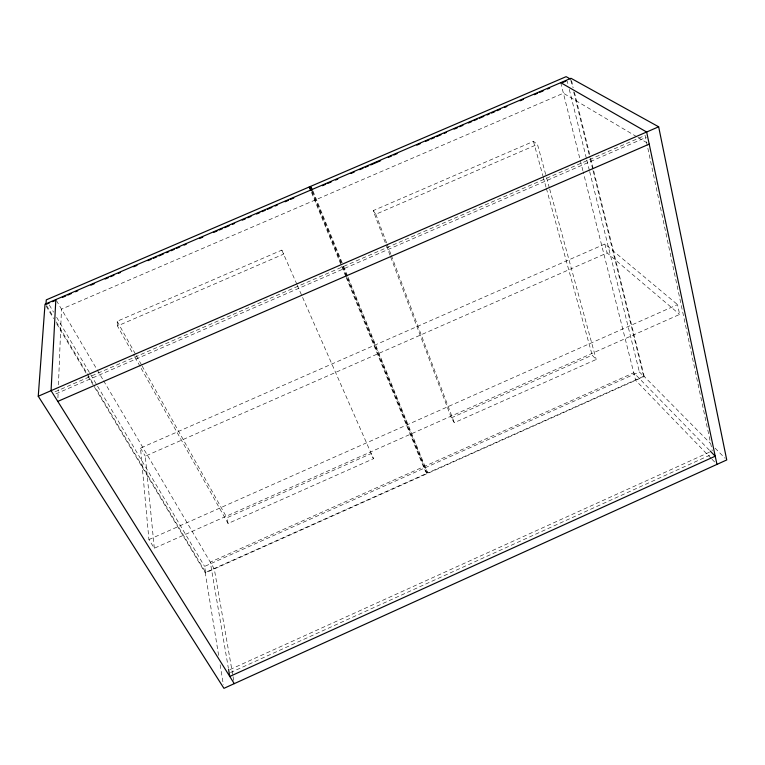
<?xml version="1.0" encoding="UTF-8"?>
<svg xmlns="http://www.w3.org/2000/svg" width="765" height="765" viewBox="0 0 765 765"><rect width="100%" height="100%" fill="white"/><g stroke="black" fill="none" stroke-linecap="round" stroke-linejoin="round"><path stroke-width="0.57" stroke-dasharray="3.83 2.87" d="M57.92 397.857L58.255 389.576M58.446 384.843L61.477 309.156L563.394 93.225L636.949 136.849M229.94 669.585L710.073 451.895M230.456 672.607L711.134 454.592M205.575 572.373L204.609 566.406L424.059 468.247L426.727 473.382L205.575 572.373L95.482 387.626M425.034 467.817L639.377 371.953L643.652 376.284L427.702 472.952L425.034 467.817L342.777 265.904M218.618 655.375L205.297 572.966L644.235 376.485L710.083 443.088M148.926 539.583L677.532 304.613L679.645 314.415L154.31 548.237L148.926 539.583L140.511 448.089L604.905 244.025L677.532 304.613M228.075 523.48L226.909 517.79L371.178 453.559L373.483 458.704L228.075 523.48L140.75 367.554M451.35 417.872L592.196 355.17L596.203 359.474L454.286 422.701L451.35 417.872L390.427 256.313M154.31 548.237L145.273 456.15L607.133 252.947L679.645 314.415M54.927 391.833L645.115 135.424L712.244 450.91M55.902 393.86L646.348 137.26M117.466 325.966L117.141 321.281L281.826 250.117L283.633 254.123L117.466 325.966L134.344 356.117M390.007 255.204L373.196 210.633L533.444 141.382L537.47 144.365L546.267 176.572M373.196 210.633L375.816 214.257L537.47 144.365M637.972 137.451L647.161 142.912M715.084 448.137L725.086 458.254M709.404 450.231L633.755 372.775L210.279 562.141L228.381 668.294M711.154 458.388L635.658 380.329L583.188 171.857M711.986 459.239L716.958 464.393M46.56 305.512L53.282 316.806M56.342 321.931L94.87 386.593M46.244 306.258L53.588 318.575M56.648 323.7L87.239 374.993M87.851 376.017L93.961 386.277M94.573 387.3L205.297 572.966M49.323 304.996L53.579 312.168M56.629 317.293L90.117 373.683M90.729 374.707L204.609 566.406M140.511 448.089L145.273 456.15M56.4 300.521L103.007 379.765M103.61 380.788L214.286 568.95L232.847 675.457M134.927 357.159L140.167 366.512M117.141 321.281L135.721 354.558M136.304 355.591L141.535 364.953M142.108 365.995L226.909 517.79M281.826 250.117L297.088 284.752M297.193 285.116L373.483 458.704M311.814 191.566L342.003 265.608M342.452 266.717L346.507 276.662M346.956 277.772L426.727 473.382M311.508 192.464L341.219 265.273M341.668 266.383L345.723 276.308M346.172 277.408L424.059 468.247M312.981 191.068L343.122 265.13M343.571 266.23L347.616 276.184M348.065 277.284L427.702 472.952M312.216 190.868L342.328 264.795M375.816 214.257L386.727 243.241M387.147 244.351L390.925 254.391M391.345 255.5L454.286 422.701M533.444 141.382L542.921 175.864M543.236 177.011L546.076 187.358M546.392 188.506L592.196 355.17M546.583 177.719L549.404 188.075M549.719 189.223L596.203 359.474M560.735 82.668L582.892 170.691M604.905 244.025L607.133 252.947M567.276 81.291L567.85 83.605M569.294 89.4L586.526 158.881M586.812 160.038L589.394 170.461M589.681 171.618L639.377 371.953M571.541 80.602L573.253 87.564M574.391 92.202L590.351 157.179M590.637 158.345L644.235 376.485M570.833 80.268L572.536 87.21M573.673 91.829L589.892 157.743M590.178 158.9L592.732 169.304M593.018 170.461L643.652 376.284M233.048 676.623L234.071 682.476M220.138 664.795L223.37 684.809"/><path stroke-width="1.15" d="M55.835 299.564L51.073 390.676L234.272 683.652M45.948 304.489L46.273 299.87L309.261 186.956L311.365 190.456M38.25 396.241L45.02 304.212L570.967 78.279L658.655 126.799L726.75 459.947L223.944 688.337L38.25 396.241L658.655 126.799M57.777 401.405L649.208 144.116M311.766 189.768L310.418 186.459L566.129 76.663L570.547 79.111M47.038 304.011L49.237 303.074M52.527 301.659L54.717 300.722M62.395 297.422L65.685 296.007M67.884 295.06L71.174 293.645M75.553 291.761L77.753 290.824M90.911 285.173L94.2 283.758M105.168 279.043L108.458 277.628M110.657 276.691L113.947 275.276M118.326 273.392L120.526 272.445M133.684 266.794L136.973 265.378M147.941 260.664L151.231 259.249M153.43 258.312L156.72 256.897M158.91 255.959L163.299 254.066M166.588 252.66L168.778 251.714M170.978 250.777L174.267 249.361M176.457 248.415L179.746 246.999M184.136 245.116L186.325 244.178M199.493 238.517L202.782 237.112M213.751 232.397L217.04 230.982M219.23 230.036L222.519 228.63M224.719 227.683L229.108 225.799M232.397 224.384L234.587 223.447M242.266 220.148L245.555 218.733M247.745 217.786L251.035 216.38M256.524 214.018L259.813 212.603M262.003 211.666L265.292 210.251M267.492 209.304L271.881 207.42M275.171 206.014L277.36 205.068M285.039 201.769L288.329 200.354M290.518 199.416L293.808 198.001M322.409 185.713L325.708 184.298M327.898 183.351L331.197 181.936M335.586 180.052L337.786 179.106M350.953 173.454L354.252 172.039M359.741 169.677L363.031 168.262M365.23 167.315L368.52 165.9M370.719 164.963L380.597 160.717M388.285 157.408L391.584 155.993M393.774 155.056L397.073 153.641M416.829 145.149L420.128 143.734M425.617 141.372L428.907 139.957M431.106 139.02L434.405 137.604M436.595 136.658L440.984 134.774M444.283 133.359L446.483 132.412M454.161 129.113L457.46 127.698M459.65 126.751L462.949 125.336M468.438 122.983L471.728 121.568M473.927 120.621L477.217 119.206M479.416 118.259L483.805 116.376M487.104 114.96L489.294 114.014M491.493 113.077L494.792 111.661M496.982 110.715L500.281 109.299M504.671 107.416L506.87 106.469M520.037 100.808L523.337 99.393M534.314 94.678L537.604 93.263M539.803 92.316L543.102 90.901M547.491 89.017L549.681 88.071M562.858 82.41L566.157 80.994M560.735 82.668L646.645 132.02L716.958 464.393M710.236 451.082L715.227 456.189L229.777 676.461L228.582 669.461M310.418 186.459L312.531 189.959M309.261 186.956L310.609 190.265"/></g></svg>
